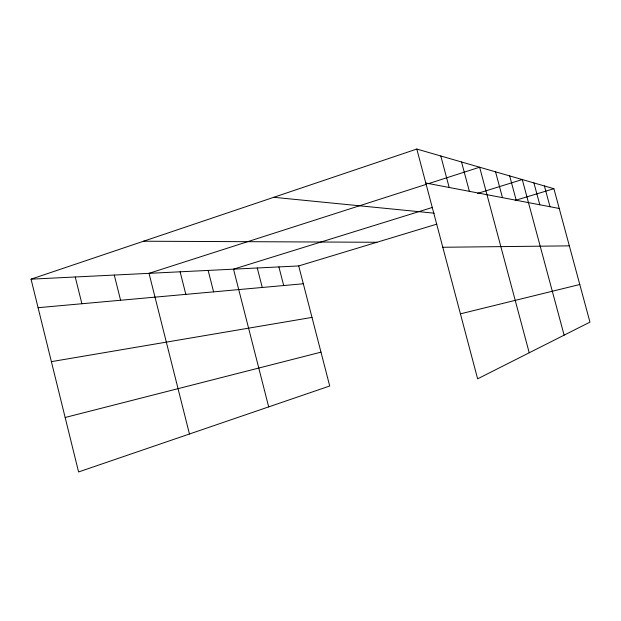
<?xml version="1.0" encoding="UTF-8"?>
<svg xmlns="http://www.w3.org/2000/svg" width="621" height="621" viewBox="0 0 621 621"><rect width="100%" height="100%" fill="white"/><g stroke="black" fill="none" stroke-linecap="round" stroke-linejoin="round"><path stroke-width="0.93" d="M31.05 279.163L298.709 265.943L329.72 385.998L78.58 471.952L31.05 279.163L416.8 149.048L553.893 188.699L589.95 322.12L477.627 378.826L416.8 149.048M426.301 184.336L149.017 273.333L189.459 434.001M428.141 183.746L479.629 167.22L529.224 352.782M432.62 207.367L233.519 269.165L268.691 406.887M477.627 193.403L522.269 179.547L564.124 335.161M298.709 265.943L436.835 224.134M515.205 200.404L553.893 188.699M65.151 417.491L320.979 352.161M460.425 313.838L579.781 284.503M51.388 361.647L311.998 317.401M38.083 307.698L303.312 283.766M442.796 247.267L569.341 245.862M143.529 241.22L376.924 242.268M273.752 197.299L434.234 213.182M425.789 183.016L559.242 208.485M544.4 185.951L550.004 206.723M533.913 182.916L539.804 204.775M509.662 175.906L516.206 200.273M495.55 171.823L502.467 197.649M461.543 161.988L469.367 191.33M440.809 155.995L449.177 187.48M278.907 266.921L283.696 285.536M257.265 267.993L262.264 287.469M208.144 270.414L213.601 291.862M180.121 271.804L185.834 294.37M114.28 275.049L120.583 300.254M75.242 276.982L81.894 303.747"/></g></svg>
